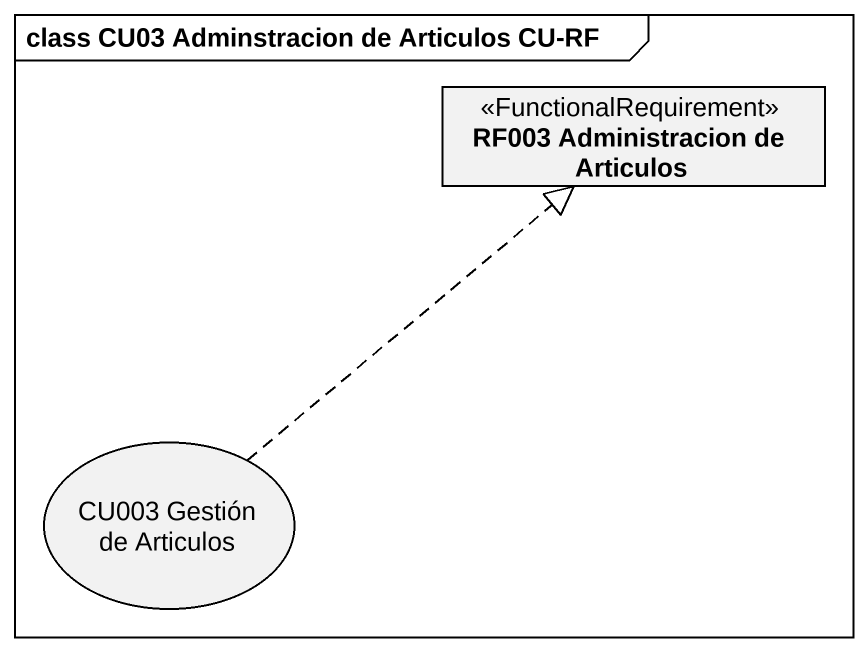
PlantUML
@startuml
mainframe class CU03 Adminstracion de Articulos CU-RF
allowmixing
hide circle
hide empty members
class "RF003 Administracion de Articulos" as RF003_Administracion_de <<FunctionalRequirement>>
usecase "CU003 Gestión de Articulos" as CU003_Gestión_de_Articulos
CU003_Gestión_de_Articulos .up.|> RF003_Administracion_de
@enduml
